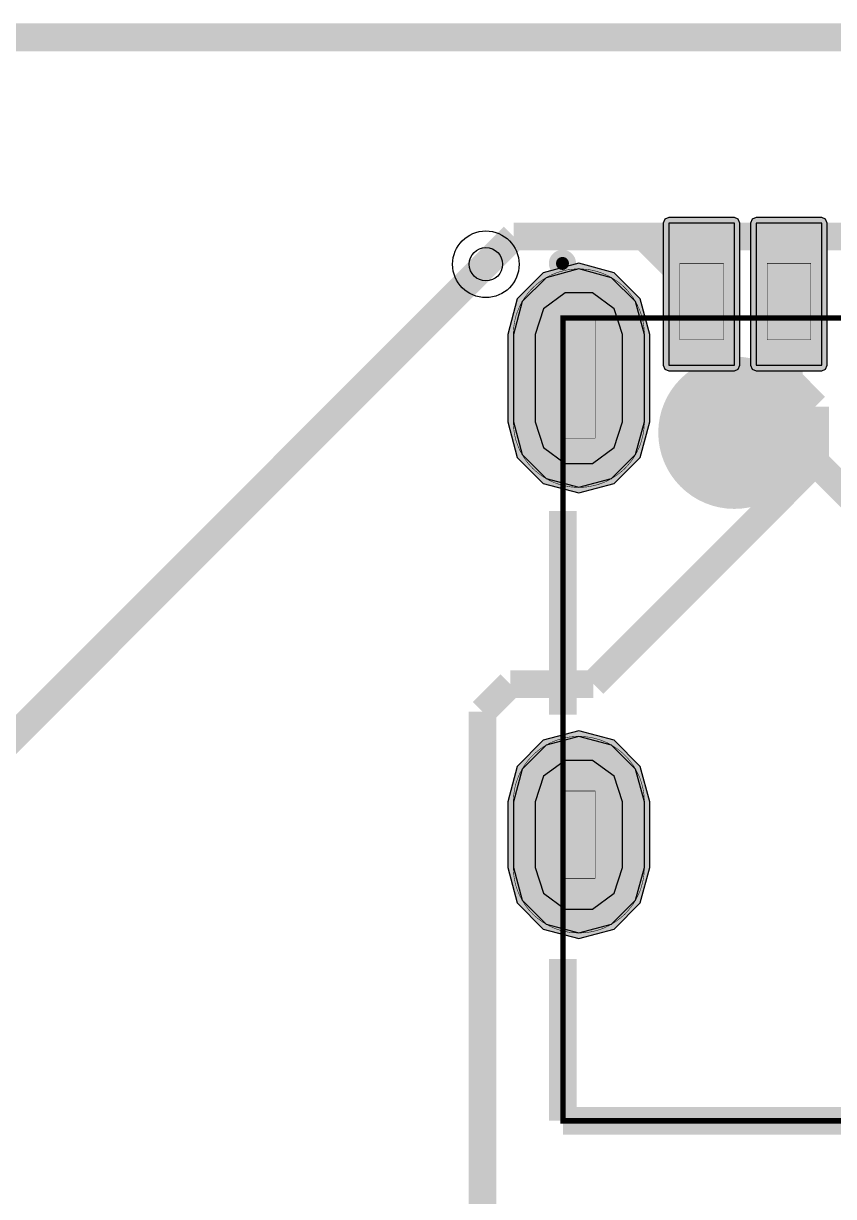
# Model space of a CAD drawing. Header units: millimetres. Extents: x -58 to -13, y -93 to 14.
# Drawn here: x -33.67 to -26.25, y 3.61 to 14.35 of the extents above; entities that cross this region are included whole.
import ezdxf

# ---------------------------------------------------------------- set-up
doc = ezdxf.new("R2010")
doc.units = ezdxf.units.MM
doc.header["$MEASUREMENT"] = 0
for name, color, linetype, true_color in [('Board-Outline-Layer', 7, 'Continuous', 0xff00ff), ('Bottom-Layer', 7, 'Continuous', 0x0000ff), ('Bottom-Paste-Mask-Layer', 7, 'Continuous', 0x800000), ('Bottom-Solder-Mask-Layer', 7, 'Continuous', 0xaa00ff), ('Component-Marking-Layer', 7, 'Continuous', 0x66ffcc), ('Component-Shape-Layer', 7, 'Continuous', 0x00cccc), ('Document-Layer', 7, 'Continuous', 0xffffff), ('Hole-Layer', 7, 'Continuous', 0x222222), ('Multi-Layer', 7, 'Continuous', 0xc0c0c0), ('Pin-Soldering-Layer', 7, 'Continuous', 0xcc9999), ('Top-Layer', 7, 'Continuous', 0xff0000), ('Top-Paste-Mask-Layer', 7, 'Continuous', 0x808080), ('Top-Silkscreen-Layer', 7, 'Continuous', 0xffcc00), ('Top-Solder-Mask-Layer', 7, 'Continuous', 0x800080)]:
    doc.layers.add(name, color=color, linetype=linetype, true_color=true_color)

msp = doc.modelspace()

# ---------------------------------------------------------------- hatches: boundary and pattern name
at = {"layer": 'Bottom-Layer'}
for points in [[(-29.182, 10.704), (-29.102, 10.404), (-28.882, 10.184), (-28.582, 10.104), (-28.282, 10.184), (-28.063, 10.404), (-27.982, 10.704), (-27.982, 11.504), (-28.063, 11.804), (-28.282, 12.023), (-28.582, 12.104), (-28.882, 12.023), (-29.102, 11.804), (-29.182, 11.504)], [(-29.182, 6.624), (-29.102, 6.324), (-28.882, 6.104), (-28.582, 6.024), (-28.282, 6.104), (-28.063, 6.324), (-27.982, 6.624), (-27.982, 7.224), (-28.063, 7.524), (-28.282, 7.744), (-28.582, 7.824), (-28.882, 7.744), (-29.102, 7.524), (-29.182, 7.224)]]:
    msp.add_hatch(color=256, dxfattribs=at).paths.add_polyline_path(points)
at = {"layer": 'Bottom-Paste-Mask-Layer'}
for points in [[(-29.182, 10.704), (-29.102, 10.404), (-28.882, 10.184), (-28.582, 10.104), (-28.282, 10.184), (-28.063, 10.404), (-27.982, 10.704), (-27.982, 11.504), (-28.063, 11.804), (-28.282, 12.023), (-28.582, 12.104), (-28.882, 12.023), (-29.102, 11.804), (-29.182, 11.504)], [(-29.182, 6.624), (-29.102, 6.324), (-28.882, 6.104), (-28.582, 6.024), (-28.282, 6.104), (-28.063, 6.324), (-27.982, 6.624), (-27.982, 7.224), (-28.063, 7.524), (-28.282, 7.744), (-28.582, 7.824), (-28.882, 7.744), (-29.102, 7.524), (-29.182, 7.224)]]:
    msp.add_hatch(color=256, dxfattribs=at).paths.add_polyline_path(points)
at = {"layer": 'Bottom-Solder-Mask-Layer'}
for points in [[(-29.233, 10.704), (-29.146, 10.378), (-28.908, 10.14), (-28.582, 10.053), (-28.257, 10.14), (-28.019, 10.378), (-27.931, 10.704), (-27.931, 11.504), (-28.019, 11.829), (-28.257, 12.067), (-28.582, 12.155), (-28.908, 12.067), (-29.146, 11.829), (-29.233, 11.504)], [(-29.233, 6.624), (-29.146, 6.299), (-28.908, 6.06), (-28.582, 5.973), (-28.257, 6.06), (-28.019, 6.299), (-27.931, 6.624), (-27.931, 7.224), (-28.019, 7.549), (-28.257, 7.788), (-28.582, 7.875), (-28.908, 7.788), (-29.146, 7.549), (-29.233, 7.224)]]:
    msp.add_hatch(color=256, dxfattribs=at).paths.add_polyline_path(points)
at = {"layer": 'Component-Marking-Layer'}
msp.add_hatch(color=256, dxfattribs=at).paths.add_polyline_path([(-28.792, 12.154, 1), (-28.672, 12.154, 1)])
msp.add_hatch(color=256, dxfattribs=at).paths.add_polyline_path([(-28.792, 12.154, 1), (-28.672, 12.154, 1)])
at = {"layer": 'Hole-Layer'}
for points in [[(-28.982, 10.704), (-28.906, 10.469), (-28.706, 10.323), (-28.458, 10.323), (-28.258, 10.469), (-28.182, 10.704), (-28.182, 11.504), (-28.258, 11.739), (-28.458, 11.884), (-28.706, 11.884), (-28.906, 11.739), (-28.982, 11.504)], [(-28.982, 6.624), (-28.906, 6.389), (-28.706, 6.243), (-28.458, 6.243), (-28.258, 6.389), (-28.182, 6.624), (-28.182, 7.224), (-28.258, 7.459), (-28.458, 7.604), (-28.706, 7.604), (-28.906, 7.459), (-28.982, 7.224)]]:
    msp.add_hatch(color=256, dxfattribs=at).paths.add_polyline_path(points)
at = {"layer": 'Multi-Layer'}
for points in [[(-29.182, 10.704), (-29.102, 10.404), (-28.882, 10.184), (-28.582, 10.104), (-28.282, 10.184), (-28.063, 10.404), (-27.982, 10.704), (-27.982, 11.504), (-28.063, 11.804), (-28.282, 12.023), (-28.582, 12.104), (-28.882, 12.023), (-29.102, 11.804), (-29.182, 11.504)], [(-29.182, 10.704), (-29.102, 10.404), (-28.882, 10.184), (-28.582, 10.104), (-28.282, 10.184), (-28.063, 10.404), (-27.982, 10.704), (-27.982, 11.504), (-28.063, 11.804), (-28.282, 12.023), (-28.582, 12.104), (-28.882, 12.023), (-29.102, 11.804), (-29.182, 11.504)], [(-29.182, 10.704), (-29.102, 10.404), (-28.882, 10.184), (-28.582, 10.104), (-28.282, 10.184), (-28.063, 10.404), (-27.982, 10.704), (-27.982, 11.504), (-28.063, 11.804), (-28.282, 12.023), (-28.582, 12.104), (-28.882, 12.023), (-29.102, 11.804), (-29.182, 11.504)], [(-27.532, 10.604, 1), (-26.782, 10.604, 1)], [(-27.532, 10.604, 1), (-26.782, 10.604, 1)], [(-29.182, 6.624), (-29.102, 6.324), (-28.882, 6.104), (-28.582, 6.024), (-28.282, 6.104), (-28.063, 6.324), (-27.982, 6.624), (-27.982, 7.224), (-28.063, 7.524), (-28.282, 7.744), (-28.582, 7.824), (-28.882, 7.744), (-29.102, 7.524), (-29.182, 7.224)], [(-29.182, 6.624), (-29.102, 6.324), (-28.882, 6.104), (-28.582, 6.024), (-28.282, 6.104), (-28.063, 6.324), (-27.982, 6.624), (-27.982, 7.224), (-28.063, 7.524), (-28.282, 7.744), (-28.582, 7.824), (-28.882, 7.744), (-29.102, 7.524), (-29.182, 7.224)], [(-29.182, 6.624), (-29.102, 6.324), (-28.882, 6.104), (-28.582, 6.024), (-28.282, 6.104), (-28.063, 6.324), (-27.982, 6.624), (-27.982, 7.224), (-28.063, 7.524), (-28.282, 7.744), (-28.582, 7.824), (-28.882, 7.744), (-29.102, 7.524), (-29.182, 7.224)]]:
    msp.add_hatch(color=256, dxfattribs=at).paths.add_polyline_path(points)
at = {"layer": 'Pin-Soldering-Layer'}
for points in [[(-27.257, 12.154), (-27.657, 12.154), (-27.657, 11.454), (-27.257, 11.454)], [(-27.257, 12.154), (-27.657, 12.154), (-27.657, 11.454), (-27.257, 11.454)], [(-26.457, 12.154), (-26.857, 12.154), (-26.857, 11.454), (-26.457, 11.454)], [(-26.457, 12.154), (-26.857, 12.154), (-26.857, 11.454), (-26.457, 11.454)], [(-28.432, 11.654), (-28.732, 11.654), (-28.732, 10.554), (-28.432, 10.554)], [(-28.432, 11.654), (-28.732, 11.654), (-28.732, 10.554), (-28.432, 10.554)], [(-28.432, 7.324), (-28.732, 7.324), (-28.732, 6.524), (-28.432, 6.524)], [(-28.432, 7.324), (-28.732, 7.324), (-28.732, 6.524), (-28.432, 6.524)]]:
    msp.add_hatch(color=256, dxfattribs=at).paths.add_polyline_path(points)
at = {"layer": 'Top-Layer'}
for points in [[(-27.157, 12.522), (-27.457, 12.522), (-27.457, 12.522), (-27.757, 12.522), (-27.757, 11.222), (-27.457, 11.222), (-27.457, 11.222), (-27.157, 11.222)], [(-26.957, 11.222), (-26.657, 11.222), (-26.657, 11.222), (-26.357, 11.222), (-26.357, 12.522), (-26.657, 12.522), (-26.657, 12.522), (-26.957, 12.522)], [(-29.182, 10.704), (-29.102, 10.404), (-28.882, 10.184), (-28.582, 10.104), (-28.282, 10.184), (-28.063, 10.404), (-27.982, 10.704), (-27.982, 11.504), (-28.063, 11.804), (-28.282, 12.023), (-28.582, 12.104), (-28.882, 12.023), (-29.102, 11.804), (-29.182, 11.504)], [(-29.182, 6.624), (-29.102, 6.324), (-28.882, 6.104), (-28.582, 6.024), (-28.282, 6.104), (-28.063, 6.324), (-27.982, 6.624), (-27.982, 7.224), (-28.063, 7.524), (-28.282, 7.744), (-28.582, 7.824), (-28.882, 7.744), (-29.102, 7.524), (-29.182, 7.224)]]:
    msp.add_hatch(color=256, dxfattribs=at).paths.add_polyline_path(points)
at = {"layer": 'Top-Paste-Mask-Layer'}
for points in [[(-27.757, 11.222), (-27.757, 12.522), (-27.457, 12.522), (-27.457, 12.522), (-27.157, 12.522), (-27.157, 11.222), (-27.457, 11.222), (-27.457, 11.222)], [(-27.757, 11.222), (-27.757, 12.522), (-27.457, 12.522), (-27.457, 12.522), (-27.157, 12.522), (-27.157, 11.222), (-27.457, 11.222), (-27.457, 11.222)], [(-26.957, 11.222), (-26.957, 12.522), (-26.657, 12.522), (-26.657, 12.522), (-26.357, 12.522), (-26.357, 11.222), (-26.657, 11.222), (-26.657, 11.222)], [(-26.957, 11.222), (-26.957, 12.522), (-26.657, 12.522), (-26.657, 12.522), (-26.357, 12.522), (-26.357, 11.222), (-26.657, 11.222), (-26.657, 11.222)], [(-28.627, 12.102), (-28.597, 12.104), (-28.567, 12.104), (-28.537, 12.102), (-28.508, 12.099), (-28.478, 12.095), (-28.449, 12.089), (-28.42, 12.081), (-28.391, 12.073), (-28.363, 12.062), (-28.335, 12.051), (-28.308, 12.038), (-28.282, 12.023), (-28.257, 12.008), (-28.232, 11.991), (-28.208, 11.973), (-28.185, 11.954), (-28.163, 11.933), (-28.142, 11.912), (-28.123, 11.889), (-28.104, 11.866), (-28.086, 11.842), (-28.07, 11.817), (-28.055, 11.791), (-28.042, 11.764), (-28.029, 11.737), (-28.018, 11.709), (-28.009, 11.681), (-28.001, 11.652), (-27.994, 11.623), (-27.989, 11.593), (-27.985, 11.564), (-27.983, 11.534), (-27.982, 11.504), (-27.982, 10.704), (-27.983, 10.674), (-27.985, 10.644), (-27.989, 10.614), (-27.994, 10.585), (-28.001, 10.556), (-28.009, 10.527), (-28.018, 10.499), (-28.029, 10.471), (-28.042, 10.443), (-28.055, 10.417), (-28.07, 10.391), (-28.086, 10.366), (-28.104, 10.341), (-28.123, 10.318), (-28.142, 10.296), (-28.163, 10.274), (-28.185, 10.254), (-28.208, 10.235), (-28.232, 10.217), (-28.257, 10.2), (-28.282, 10.184), (-28.308, 10.17), (-28.335, 10.157), (-28.363, 10.145), (-28.391, 10.135), (-28.42, 10.126), (-28.449, 10.119), (-28.478, 10.113), (-28.508, 10.108), (-28.537, 10.105), (-28.567, 10.104), (-28.597, 10.104), (-28.627, 10.105), (-28.657, 10.108), (-28.686, 10.113), (-28.716, 10.119), (-28.745, 10.126), (-28.773, 10.135), (-28.801, 10.145), (-28.829, 10.157), (-28.856, 10.17), (-28.882, 10.184), (-28.908, 10.2), (-28.932, 10.217), (-28.956, 10.235), (-28.979, 10.254), (-29.001, 10.274), (-29.022, 10.296), (-29.042, 10.318), (-29.06, 10.341), (-29.078, 10.366), (-29.094, 10.391), (-29.109, 10.417), (-29.123, 10.443), (-29.135, 10.471), (-29.146, 10.499), (-29.156, 10.527), (-29.164, 10.556), (-29.17, 10.585), (-29.175, 10.614), (-29.179, 10.644), (-29.181, 10.674), (-29.182, 10.704), (-29.182, 11.504), (-29.181, 11.534), (-29.179, 11.564), (-29.175, 11.593), (-29.17, 11.623), (-29.164, 11.652), (-29.156, 11.681), (-29.146, 11.709), (-29.135, 11.737), (-29.123, 11.764), (-29.109, 11.791), (-29.094, 11.817), (-29.078, 11.842), (-29.06, 11.866), (-29.042, 11.889), (-29.022, 11.912), (-29.001, 11.933), (-28.979, 11.954), (-28.956, 11.973), (-28.932, 11.991), (-28.908, 12.008), (-28.882, 12.023), (-28.856, 12.038), (-28.829, 12.051), (-28.801, 12.062), (-28.773, 12.073), (-28.745, 12.081), (-28.716, 12.089), (-28.686, 12.095), (-28.657, 12.099)], [(-29.182, 10.704), (-29.102, 10.404), (-28.882, 10.184), (-28.582, 10.104), (-28.282, 10.184), (-28.063, 10.404), (-27.982, 10.704), (-27.982, 11.504), (-28.063, 11.804), (-28.282, 12.023), (-28.582, 12.104), (-28.882, 12.023), (-29.102, 11.804), (-29.182, 11.504)], [(-28.627, 12.102), (-28.597, 12.104), (-28.567, 12.104), (-28.537, 12.102), (-28.508, 12.099), (-28.478, 12.095), (-28.449, 12.089), (-28.42, 12.081), (-28.391, 12.073), (-28.363, 12.062), (-28.335, 12.051), (-28.308, 12.038), (-28.282, 12.023), (-28.257, 12.008), (-28.232, 11.991), (-28.208, 11.973), (-28.185, 11.954), (-28.163, 11.933), (-28.142, 11.912), (-28.123, 11.889), (-28.104, 11.866), (-28.086, 11.842), (-28.07, 11.817), (-28.055, 11.791), (-28.042, 11.764), (-28.029, 11.737), (-28.018, 11.709), (-28.009, 11.681), (-28.001, 11.652), (-27.994, 11.623), (-27.989, 11.593), (-27.985, 11.564), (-27.983, 11.534), (-27.982, 11.504), (-27.982, 10.704), (-27.983, 10.674), (-27.985, 10.644), (-27.989, 10.614), (-27.994, 10.585), (-28.001, 10.556), (-28.009, 10.527), (-28.018, 10.499), (-28.029, 10.471), (-28.042, 10.443), (-28.055, 10.417), (-28.07, 10.391), (-28.086, 10.366), (-28.104, 10.341), (-28.123, 10.318), (-28.142, 10.296), (-28.163, 10.274), (-28.185, 10.254), (-28.208, 10.235), (-28.232, 10.217), (-28.257, 10.2), (-28.282, 10.184), (-28.308, 10.17), (-28.335, 10.157), (-28.363, 10.145), (-28.391, 10.135), (-28.42, 10.126), (-28.449, 10.119), (-28.478, 10.113), (-28.508, 10.108), (-28.537, 10.105), (-28.567, 10.104), (-28.597, 10.104), (-28.627, 10.105), (-28.657, 10.108), (-28.686, 10.113), (-28.716, 10.119), (-28.745, 10.126), (-28.773, 10.135), (-28.801, 10.145), (-28.829, 10.157), (-28.856, 10.17), (-28.882, 10.184), (-28.908, 10.2), (-28.932, 10.217), (-28.956, 10.235), (-28.979, 10.254), (-29.001, 10.274), (-29.022, 10.296), (-29.042, 10.318), (-29.06, 10.341), (-29.078, 10.366), (-29.094, 10.391), (-29.109, 10.417), (-29.123, 10.443), (-29.135, 10.471), (-29.146, 10.499), (-29.156, 10.527), (-29.164, 10.556), (-29.17, 10.585), (-29.175, 10.614), (-29.179, 10.644), (-29.181, 10.674), (-29.182, 10.704), (-29.182, 11.504), (-29.181, 11.534), (-29.179, 11.564), (-29.175, 11.593), (-29.17, 11.623), (-29.164, 11.652), (-29.156, 11.681), (-29.146, 11.709), (-29.135, 11.737), (-29.123, 11.764), (-29.109, 11.791), (-29.094, 11.817), (-29.078, 11.842), (-29.06, 11.866), (-29.042, 11.889), (-29.022, 11.912), (-29.001, 11.933), (-28.979, 11.954), (-28.956, 11.973), (-28.932, 11.991), (-28.908, 12.008), (-28.882, 12.023), (-28.856, 12.038), (-28.829, 12.051), (-28.801, 12.062), (-28.773, 12.073), (-28.745, 12.081), (-28.716, 12.089), (-28.686, 12.095), (-28.657, 12.099)], [(-28.627, 7.822), (-28.597, 7.824), (-28.567, 7.824), (-28.537, 7.822), (-28.508, 7.819), (-28.478, 7.815), (-28.449, 7.809), (-28.42, 7.801), (-28.391, 7.793), (-28.363, 7.782), (-28.335, 7.771), (-28.308, 7.758), (-28.282, 7.743), (-28.257, 7.728), (-28.232, 7.711), (-28.208, 7.693), (-28.185, 7.674), (-28.163, 7.653), (-28.142, 7.632), (-28.123, 7.61), (-28.104, 7.586), (-28.086, 7.562), (-28.07, 7.537), (-28.055, 7.511), (-28.042, 7.484), (-28.029, 7.457), (-28.018, 7.429), (-28.009, 7.401), (-28.001, 7.372), (-27.994, 7.343), (-27.989, 7.313), (-27.985, 7.284), (-27.983, 7.254), (-27.982, 7.224), (-27.982, 6.624), (-27.983, 6.594), (-27.985, 6.564), (-27.989, 6.534), (-27.994, 6.505), (-28.001, 6.476), (-28.009, 6.447), (-28.018, 6.419), (-28.029, 6.391), (-28.042, 6.364), (-28.055, 6.337), (-28.07, 6.311), (-28.086, 6.286), (-28.104, 6.262), (-28.123, 6.238), (-28.142, 6.216), (-28.163, 6.194), (-28.185, 6.174), (-28.208, 6.155), (-28.232, 6.137), (-28.257, 6.12), (-28.282, 6.104), (-28.308, 6.09), (-28.335, 6.077), (-28.363, 6.065), (-28.391, 6.055), (-28.42, 6.046), (-28.449, 6.039), (-28.478, 6.033), (-28.508, 6.028), (-28.537, 6.026), (-28.567, 6.024), (-28.597, 6.024), (-28.627, 6.026), (-28.657, 6.028), (-28.686, 6.033), (-28.716, 6.039), (-28.745, 6.046), (-28.773, 6.055), (-28.801, 6.065), (-28.829, 6.077), (-28.856, 6.09), (-28.882, 6.104), (-28.908, 6.12), (-28.932, 6.137), (-28.956, 6.155), (-28.979, 6.174), (-29.001, 6.194), (-29.022, 6.216), (-29.042, 6.238), (-29.06, 6.262), (-29.078, 6.286), (-29.094, 6.311), (-29.109, 6.337), (-29.123, 6.364), (-29.135, 6.391), (-29.146, 6.419), (-29.156, 6.447), (-29.164, 6.476), (-29.17, 6.505), (-29.175, 6.534), (-29.179, 6.564), (-29.181, 6.594), (-29.182, 6.624), (-29.182, 7.224), (-29.181, 7.254), (-29.179, 7.284), (-29.175, 7.313), (-29.17, 7.343), (-29.164, 7.372), (-29.156, 7.401), (-29.146, 7.429), (-29.135, 7.457), (-29.123, 7.484), (-29.109, 7.511), (-29.094, 7.537), (-29.078, 7.562), (-29.06, 7.586), (-29.042, 7.61), (-29.022, 7.632), (-29.001, 7.653), (-28.979, 7.674), (-28.956, 7.693), (-28.932, 7.711), (-28.908, 7.728), (-28.882, 7.743), (-28.856, 7.758), (-28.829, 7.771), (-28.801, 7.782), (-28.773, 7.793), (-28.745, 7.801), (-28.716, 7.809), (-28.686, 7.815), (-28.657, 7.819)], [(-29.182, 6.624), (-29.102, 6.324), (-28.882, 6.104), (-28.582, 6.024), (-28.282, 6.104), (-28.063, 6.324), (-27.982, 6.624), (-27.982, 7.224), (-28.063, 7.524), (-28.282, 7.744), (-28.582, 7.824), (-28.882, 7.744), (-29.102, 7.524), (-29.182, 7.224)], [(-28.627, 7.822), (-28.597, 7.824), (-28.567, 7.824), (-28.537, 7.822), (-28.508, 7.819), (-28.478, 7.815), (-28.449, 7.809), (-28.42, 7.801), (-28.391, 7.793), (-28.363, 7.782), (-28.335, 7.771), (-28.308, 7.758), (-28.282, 7.743), (-28.257, 7.728), (-28.232, 7.711), (-28.208, 7.693), (-28.185, 7.674), (-28.163, 7.653), (-28.142, 7.632), (-28.123, 7.61), (-28.104, 7.586), (-28.086, 7.562), (-28.07, 7.537), (-28.055, 7.511), (-28.042, 7.484), (-28.029, 7.457), (-28.018, 7.429), (-28.009, 7.401), (-28.001, 7.372), (-27.994, 7.343), (-27.989, 7.313), (-27.985, 7.284), (-27.983, 7.254), (-27.982, 7.224), (-27.982, 6.624), (-27.983, 6.594), (-27.985, 6.564), (-27.989, 6.534), (-27.994, 6.505), (-28.001, 6.476), (-28.009, 6.447), (-28.018, 6.419), (-28.029, 6.391), (-28.042, 6.364), (-28.055, 6.337), (-28.07, 6.311), (-28.086, 6.286), (-28.104, 6.262), (-28.123, 6.238), (-28.142, 6.216), (-28.163, 6.194), (-28.185, 6.174), (-28.208, 6.155), (-28.232, 6.137), (-28.257, 6.12), (-28.282, 6.104), (-28.308, 6.09), (-28.335, 6.077), (-28.363, 6.065), (-28.391, 6.055), (-28.42, 6.046), (-28.449, 6.039), (-28.478, 6.033), (-28.508, 6.028), (-28.537, 6.026), (-28.567, 6.024), (-28.597, 6.024), (-28.627, 6.026), (-28.657, 6.028), (-28.686, 6.033), (-28.716, 6.039), (-28.745, 6.046), (-28.773, 6.055), (-28.801, 6.065), (-28.829, 6.077), (-28.856, 6.09), (-28.882, 6.104), (-28.908, 6.12), (-28.932, 6.137), (-28.956, 6.155), (-28.979, 6.174), (-29.001, 6.194), (-29.022, 6.216), (-29.042, 6.238), (-29.06, 6.262), (-29.078, 6.286), (-29.094, 6.311), (-29.109, 6.337), (-29.123, 6.364), (-29.135, 6.391), (-29.146, 6.419), (-29.156, 6.447), (-29.164, 6.476), (-29.17, 6.505), (-29.175, 6.534), (-29.179, 6.564), (-29.181, 6.594), (-29.182, 6.624), (-29.182, 7.224), (-29.181, 7.254), (-29.179, 7.284), (-29.175, 7.313), (-29.17, 7.343), (-29.164, 7.372), (-29.156, 7.401), (-29.146, 7.429), (-29.135, 7.457), (-29.123, 7.484), (-29.109, 7.511), (-29.094, 7.537), (-29.078, 7.562), (-29.06, 7.586), (-29.042, 7.61), (-29.022, 7.632), (-29.001, 7.653), (-28.979, 7.674), (-28.956, 7.693), (-28.932, 7.711), (-28.908, 7.728), (-28.882, 7.743), (-28.856, 7.758), (-28.829, 7.771), (-28.801, 7.782), (-28.773, 7.793), (-28.745, 7.801), (-28.716, 7.809), (-28.686, 7.815), (-28.657, 7.819)]]:
    msp.add_hatch(color=256, dxfattribs=at).paths.add_polyline_path(points)
at = {"layer": 'Top-Solder-Mask-Layer'}
for points in [[(-27.106, 11.222), (-27.106, 12.522), (-27.121, 12.558), (-27.157, 12.573), (-27.757, 12.573), (-27.793, 12.558), (-27.808, 12.522), (-27.808, 11.222), (-27.793, 11.186), (-27.757, 11.171), (-27.157, 11.171), (-27.121, 11.186)], [(-27.008, 12.522), (-27.008, 11.222), (-26.993, 11.186), (-26.957, 11.171), (-26.357, 11.171), (-26.321, 11.186), (-26.306, 11.222), (-26.306, 12.522), (-26.321, 12.558), (-26.357, 12.573), (-26.957, 12.573), (-26.993, 12.558)], [(-29.233, 10.704), (-29.146, 10.378), (-28.908, 10.14), (-28.582, 10.053), (-28.257, 10.14), (-28.019, 10.378), (-27.931, 10.704), (-27.931, 11.504), (-28.019, 11.829), (-28.257, 12.067), (-28.582, 12.155), (-28.908, 12.067), (-29.146, 11.829), (-29.233, 11.504)], [(-29.233, 6.624), (-29.146, 6.299), (-28.908, 6.06), (-28.582, 5.973), (-28.257, 6.06), (-28.019, 6.299), (-27.931, 6.624), (-27.931, 7.224), (-28.019, 7.549), (-28.257, 7.788), (-28.582, 7.875), (-28.908, 7.788), (-29.146, 7.549), (-29.233, 7.224)]]:
    msp.add_hatch(color=256, dxfattribs=at).paths.add_polyline_path(points)

# ---------------------------------------------------------------- linework, layer by layer
at = {"layer": 'Board-Outline-Layer', "const_width": 0.254}
msp.add_lwpolyline([(-12.954, -92.837), (-12.954, 14.224), (-57.912, 14.224), (-57.912, -92.837)], close=True, dxfattribs=at)
at = {"layer": 'Bottom-Layer', "const_width": 0.254}
for points in [[(-29.434, 12.146), (-29.18, 12.4)], [(-29.18, 12.4), (-19.299, 12.4)]]:
    msp.add_lwpolyline(points, dxfattribs=at)
at = {"layer": 'Bottom-Layer'}
for points in [[(-29.182, 10.704), (-29.102, 10.404), (-28.882, 10.184), (-28.582, 10.104), (-28.282, 10.184), (-28.063, 10.404), (-27.982, 10.704), (-27.982, 11.504), (-28.063, 11.804), (-28.282, 12.023), (-28.582, 12.104), (-28.882, 12.023), (-29.102, 11.804), (-29.182, 11.504)], [(-29.182, 6.624), (-29.102, 6.324), (-28.882, 6.104), (-28.582, 6.024), (-28.282, 6.104), (-28.063, 6.324), (-27.982, 6.624), (-27.982, 7.224), (-28.063, 7.524), (-28.282, 7.744), (-28.582, 7.824), (-28.882, 7.744), (-29.102, 7.524), (-29.182, 7.224)]]:
    msp.add_lwpolyline(points, close=True, dxfattribs=at)
at = {"layer": 'Bottom-Paste-Mask-Layer'}
for points in [[(-29.182, 10.704), (-29.102, 10.404), (-28.882, 10.184), (-28.582, 10.104), (-28.282, 10.184), (-28.063, 10.404), (-27.982, 10.704), (-27.982, 11.504), (-28.063, 11.804), (-28.282, 12.023), (-28.582, 12.104), (-28.882, 12.023), (-29.102, 11.804), (-29.182, 11.504)], [(-29.182, 6.624), (-29.102, 6.324), (-28.882, 6.104), (-28.582, 6.024), (-28.282, 6.104), (-28.063, 6.324), (-27.982, 6.624), (-27.982, 7.224), (-28.063, 7.524), (-28.282, 7.744), (-28.582, 7.824), (-28.882, 7.744), (-29.102, 7.524), (-29.182, 7.224)]]:
    msp.add_lwpolyline(points, close=True, dxfattribs=at)
at = {"layer": 'Bottom-Solder-Mask-Layer'}
for points in [[(-29.233, 10.704), (-29.146, 10.378), (-28.908, 10.14), (-28.582, 10.053), (-28.257, 10.14), (-28.019, 10.378), (-27.931, 10.704), (-27.931, 11.504), (-28.019, 11.829), (-28.257, 12.067), (-28.582, 12.155), (-28.908, 12.067), (-29.146, 11.829), (-29.233, 11.504)], [(-29.233, 6.624), (-29.146, 6.299), (-28.908, 6.06), (-28.582, 5.973), (-28.257, 6.06), (-28.019, 6.299), (-27.931, 6.624), (-27.931, 7.224), (-28.019, 7.549), (-28.257, 7.788), (-28.582, 7.875), (-28.908, 7.788), (-29.146, 7.549), (-29.233, 7.224)]]:
    msp.add_lwpolyline(points, close=True, dxfattribs=at)
at = {"layer": 'Component-Marking-Layer', "const_width": 0.129}
msp.add_lwpolyline([(-28.672, 12.154, -1), (-28.792, 12.154), (-28.792, 12.154, -1), (-28.672, 12.154)], format="xyb", dxfattribs=at)
msp.add_lwpolyline([(-28.672, 12.154, -1), (-28.792, 12.154), (-28.792, 12.154, -1), (-28.672, 12.154)], format="xyb", dxfattribs=at)
at = {"layer": 'Component-Shape-Layer', "const_width": 0.0508}
msp.add_lwpolyline([(-19.787, 4.304), (-19.787, 11.654), (-28.727, 11.654), (-28.727, 4.304)], close=True, dxfattribs=at)
msp.add_lwpolyline([(-19.787, 4.304), (-19.787, 11.654), (-28.727, 11.654), (-28.727, 4.304)], close=True, dxfattribs=at)
at = {"layer": 'Document-Layer', "const_width": 0.25}
msp.add_lwpolyline([(-27.032, 10.604, -1), (-27.282, 10.604, -1)], format="xyb", close=True, dxfattribs=at)
msp.add_lwpolyline([(-27.032, 10.604, -1), (-27.282, 10.604, -1)], format="xyb", close=True, dxfattribs=at)
at = {"layer": 'Hole-Layer'}
msp.add_lwpolyline([(-29.281, 12.146, -1), (-29.586, 12.146, -1)], format="xyb", close=True, dxfattribs=at)
for points in [[(-28.982, 10.704), (-28.906, 10.469), (-28.706, 10.323), (-28.458, 10.323), (-28.258, 10.469), (-28.182, 10.704), (-28.182, 11.504), (-28.258, 11.739), (-28.458, 11.884), (-28.706, 11.884), (-28.906, 11.739), (-28.982, 11.504)], [(-28.982, 6.624), (-28.906, 6.389), (-28.706, 6.243), (-28.458, 6.243), (-28.258, 6.389), (-28.182, 6.624), (-28.182, 7.224), (-28.258, 7.459), (-28.458, 7.604), (-28.706, 7.604), (-28.906, 7.459), (-28.982, 7.224)]]:
    msp.add_lwpolyline(points, close=True, dxfattribs=at)
at = {"layer": 'Multi-Layer'}
msp.add_lwpolyline([(-29.129, 12.146, -1), (-29.739, 12.146), (-29.739, 12.146, -1), (-29.129, 12.146)], format="xyb", dxfattribs=at)
for points in [[(-29.182, 10.704), (-29.102, 10.404), (-28.882, 10.184), (-28.582, 10.104), (-28.282, 10.184), (-28.063, 10.404), (-27.982, 10.704), (-27.982, 11.504), (-28.063, 11.804), (-28.282, 12.023), (-28.582, 12.104), (-28.882, 12.023), (-29.102, 11.804), (-29.182, 11.504)], [(-29.182, 10.704), (-29.102, 10.404), (-28.882, 10.184), (-28.582, 10.104), (-28.282, 10.184), (-28.063, 10.404), (-27.982, 10.704), (-27.982, 11.504), (-28.063, 11.804), (-28.282, 12.023), (-28.582, 12.104), (-28.882, 12.023), (-29.102, 11.804), (-29.182, 11.504)], [(-29.182, 10.704), (-29.102, 10.404), (-28.882, 10.184), (-28.582, 10.104), (-28.282, 10.184), (-28.063, 10.404), (-27.982, 10.704), (-27.982, 11.504), (-28.063, 11.804), (-28.282, 12.023), (-28.582, 12.104), (-28.882, 12.023), (-29.102, 11.804), (-29.182, 11.504)], [(-29.182, 6.624), (-29.102, 6.324), (-28.882, 6.104), (-28.582, 6.024), (-28.282, 6.104), (-28.063, 6.324), (-27.982, 6.624), (-27.982, 7.224), (-28.063, 7.524), (-28.282, 7.744), (-28.582, 7.824), (-28.882, 7.744), (-29.102, 7.524), (-29.182, 7.224)], [(-29.182, 6.624), (-29.102, 6.324), (-28.882, 6.104), (-28.582, 6.024), (-28.282, 6.104), (-28.063, 6.324), (-27.982, 6.624), (-27.982, 7.224), (-28.063, 7.524), (-28.282, 7.744), (-28.582, 7.824), (-28.882, 7.744), (-29.102, 7.524), (-29.182, 7.224)], [(-29.182, 6.624), (-29.102, 6.324), (-28.882, 6.104), (-28.582, 6.024), (-28.282, 6.104), (-28.063, 6.324), (-27.982, 6.624), (-27.982, 7.224), (-28.063, 7.524), (-28.282, 7.744), (-28.582, 7.824), (-28.882, 7.744), (-29.102, 7.524), (-29.182, 7.224)]]:
    msp.add_lwpolyline(points, close=True, dxfattribs=at)
at = {"layer": 'Multi-Layer', "const_width": 0.645}
msp.add_lwpolyline([(-26.782, 10.604, -1), (-27.532, 10.604), (-27.532, 10.604, -1), (-26.782, 10.604)], format="xyb", dxfattribs=at)
msp.add_lwpolyline([(-26.782, 10.604, -1), (-27.532, 10.604), (-27.532, 10.604, -1), (-26.782, 10.604)], format="xyb", dxfattribs=at)
at = {"layer": 'Pin-Soldering-Layer', "const_width": 0.00508}
for points in [[(-27.257, 12.154), (-27.657, 12.154), (-27.657, 11.454), (-27.257, 11.454)], [(-27.257, 12.154), (-27.657, 12.154), (-27.657, 11.454), (-27.257, 11.454)], [(-26.457, 12.154), (-26.857, 12.154), (-26.857, 11.454), (-26.457, 11.454)], [(-26.457, 12.154), (-26.857, 12.154), (-26.857, 11.454), (-26.457, 11.454)], [(-28.432, 11.654), (-28.732, 11.654), (-28.732, 10.554), (-28.432, 10.554)], [(-28.432, 11.654), (-28.732, 11.654), (-28.732, 10.554), (-28.432, 10.554)], [(-28.432, 7.324), (-28.732, 7.324), (-28.732, 6.524), (-28.432, 6.524)], [(-28.432, 7.324), (-28.732, 7.324), (-28.732, 6.524), (-28.432, 6.524)]]:
    msp.add_lwpolyline(points, close=True, dxfattribs=at)
at = {"layer": 'Top-Layer', "const_width": 0.254}
for points in [[(-29.434, 12.146), (-29.18, 12.4)], [(-29.18, 12.4), (-27.985, 12.4)], [(-27.985, 12.4), (-27.457, 11.872)], [(-34.006, 7.574), (-29.434, 12.146)], [(-26.657, 11.085), (-26.657, 11.872)], [(-26.416, 10.843), (-26.657, 11.085)], [(-26.416, 10.335), (-26.416, 10.843)], [(-28.448, 8.303), (-26.416, 10.335)], [(-26.416, 10.335), (-25.908, 9.827)], [(-29.464, 8.049), (-29.21, 8.303)], [(-29.21, 8.303), (-28.448, 8.303)], [(-29.464, -3.797), (-29.464, 8.049)]]:
    msp.add_lwpolyline(points, dxfattribs=at)
at = {"layer": 'Top-Layer'}
for points in [[(-27.157, 12.522), (-27.457, 12.522), (-27.457, 12.522), (-27.757, 12.522), (-27.757, 11.222), (-27.457, 11.222), (-27.457, 11.222), (-27.157, 11.222)], [(-26.957, 11.222), (-26.657, 11.222), (-26.657, 11.222), (-26.357, 11.222), (-26.357, 12.522), (-26.657, 12.522), (-26.657, 12.522), (-26.957, 12.522)], [(-29.182, 10.704), (-29.102, 10.404), (-28.882, 10.184), (-28.582, 10.104), (-28.282, 10.184), (-28.063, 10.404), (-27.982, 10.704), (-27.982, 11.504), (-28.063, 11.804), (-28.282, 12.023), (-28.582, 12.104), (-28.882, 12.023), (-29.102, 11.804), (-29.182, 11.504)], [(-29.182, 6.624), (-29.102, 6.324), (-28.882, 6.104), (-28.582, 6.024), (-28.282, 6.104), (-28.063, 6.324), (-27.982, 6.624), (-27.982, 7.224), (-28.063, 7.524), (-28.282, 7.744), (-28.582, 7.824), (-28.882, 7.744), (-29.102, 7.524), (-29.182, 7.224)]]:
    msp.add_lwpolyline(points, close=True, dxfattribs=at)
at = {"layer": 'Top-Paste-Mask-Layer', "const_width": 0.00508}
for points in [[(-27.757, 11.222), (-27.757, 12.522), (-27.457, 12.522), (-27.457, 12.522), (-27.157, 12.522), (-27.157, 11.222), (-27.457, 11.222), (-27.457, 11.222)], [(-27.757, 11.222), (-27.757, 12.522), (-27.457, 12.522), (-27.457, 12.522), (-27.157, 12.522), (-27.157, 11.222), (-27.457, 11.222), (-27.457, 11.222)], [(-26.957, 11.222), (-26.957, 12.522), (-26.657, 12.522), (-26.657, 12.522), (-26.357, 12.522), (-26.357, 11.222), (-26.657, 11.222), (-26.657, 11.222)], [(-26.957, 11.222), (-26.957, 12.522), (-26.657, 12.522), (-26.657, 12.522), (-26.357, 12.522), (-26.357, 11.222), (-26.657, 11.222), (-26.657, 11.222)], [(-28.627, 12.102), (-28.597, 12.104), (-28.567, 12.104), (-28.537, 12.102), (-28.508, 12.099), (-28.478, 12.095), (-28.449, 12.089), (-28.42, 12.081), (-28.391, 12.073), (-28.363, 12.062), (-28.335, 12.051), (-28.308, 12.038), (-28.282, 12.023), (-28.257, 12.008), (-28.232, 11.991), (-28.208, 11.973), (-28.185, 11.954), (-28.163, 11.933), (-28.142, 11.912), (-28.123, 11.889), (-28.104, 11.866), (-28.086, 11.842), (-28.07, 11.817), (-28.055, 11.791), (-28.042, 11.764), (-28.029, 11.737), (-28.018, 11.709), (-28.009, 11.681), (-28.001, 11.652), (-27.994, 11.623), (-27.989, 11.593), (-27.985, 11.564), (-27.983, 11.534), (-27.982, 11.504), (-27.982, 10.704), (-27.983, 10.674), (-27.985, 10.644), (-27.989, 10.614), (-27.994, 10.585), (-28.001, 10.556), (-28.009, 10.527), (-28.018, 10.499), (-28.029, 10.471), (-28.042, 10.443), (-28.055, 10.417), (-28.07, 10.391), (-28.086, 10.366), (-28.104, 10.341), (-28.123, 10.318), (-28.142, 10.296), (-28.163, 10.274), (-28.185, 10.254), (-28.208, 10.235), (-28.232, 10.217), (-28.257, 10.2), (-28.282, 10.184), (-28.308, 10.17), (-28.335, 10.157), (-28.363, 10.145), (-28.391, 10.135), (-28.42, 10.126), (-28.449, 10.119), (-28.478, 10.113), (-28.508, 10.108), (-28.537, 10.105), (-28.567, 10.104), (-28.597, 10.104), (-28.627, 10.105), (-28.657, 10.108), (-28.686, 10.113), (-28.716, 10.119), (-28.745, 10.126), (-28.773, 10.135), (-28.801, 10.145), (-28.829, 10.157), (-28.856, 10.17), (-28.882, 10.184), (-28.908, 10.2), (-28.932, 10.217), (-28.956, 10.235), (-28.979, 10.254), (-29.001, 10.274), (-29.022, 10.296), (-29.042, 10.318), (-29.06, 10.341), (-29.078, 10.366), (-29.094, 10.391), (-29.109, 10.417), (-29.123, 10.443), (-29.135, 10.471), (-29.146, 10.499), (-29.156, 10.527), (-29.164, 10.556), (-29.17, 10.585), (-29.175, 10.614), (-29.179, 10.644), (-29.181, 10.674), (-29.182, 10.704), (-29.182, 11.504), (-29.181, 11.534), (-29.179, 11.564), (-29.175, 11.593), (-29.17, 11.623), (-29.164, 11.652), (-29.156, 11.681), (-29.146, 11.709), (-29.135, 11.737), (-29.123, 11.764), (-29.109, 11.791), (-29.094, 11.817), (-29.078, 11.842), (-29.06, 11.866), (-29.042, 11.889), (-29.022, 11.912), (-29.001, 11.933), (-28.979, 11.954), (-28.956, 11.973), (-28.932, 11.991), (-28.908, 12.008), (-28.882, 12.023), (-28.856, 12.038), (-28.829, 12.051), (-28.801, 12.062), (-28.773, 12.073), (-28.745, 12.081), (-28.716, 12.089), (-28.686, 12.095), (-28.657, 12.099)], [(-28.627, 12.102), (-28.597, 12.104), (-28.567, 12.104), (-28.537, 12.102), (-28.508, 12.099), (-28.478, 12.095), (-28.449, 12.089), (-28.42, 12.081), (-28.391, 12.073), (-28.363, 12.062), (-28.335, 12.051), (-28.308, 12.038), (-28.282, 12.023), (-28.257, 12.008), (-28.232, 11.991), (-28.208, 11.973), (-28.185, 11.954), (-28.163, 11.933), (-28.142, 11.912), (-28.123, 11.889), (-28.104, 11.866), (-28.086, 11.842), (-28.07, 11.817), (-28.055, 11.791), (-28.042, 11.764), (-28.029, 11.737), (-28.018, 11.709), (-28.009, 11.681), (-28.001, 11.652), (-27.994, 11.623), (-27.989, 11.593), (-27.985, 11.564), (-27.983, 11.534), (-27.982, 11.504), (-27.982, 10.704), (-27.983, 10.674), (-27.985, 10.644), (-27.989, 10.614), (-27.994, 10.585), (-28.001, 10.556), (-28.009, 10.527), (-28.018, 10.499), (-28.029, 10.471), (-28.042, 10.443), (-28.055, 10.417), (-28.07, 10.391), (-28.086, 10.366), (-28.104, 10.341), (-28.123, 10.318), (-28.142, 10.296), (-28.163, 10.274), (-28.185, 10.254), (-28.208, 10.235), (-28.232, 10.217), (-28.257, 10.2), (-28.282, 10.184), (-28.308, 10.17), (-28.335, 10.157), (-28.363, 10.145), (-28.391, 10.135), (-28.42, 10.126), (-28.449, 10.119), (-28.478, 10.113), (-28.508, 10.108), (-28.537, 10.105), (-28.567, 10.104), (-28.597, 10.104), (-28.627, 10.105), (-28.657, 10.108), (-28.686, 10.113), (-28.716, 10.119), (-28.745, 10.126), (-28.773, 10.135), (-28.801, 10.145), (-28.829, 10.157), (-28.856, 10.17), (-28.882, 10.184), (-28.908, 10.2), (-28.932, 10.217), (-28.956, 10.235), (-28.979, 10.254), (-29.001, 10.274), (-29.022, 10.296), (-29.042, 10.318), (-29.06, 10.341), (-29.078, 10.366), (-29.094, 10.391), (-29.109, 10.417), (-29.123, 10.443), (-29.135, 10.471), (-29.146, 10.499), (-29.156, 10.527), (-29.164, 10.556), (-29.17, 10.585), (-29.175, 10.614), (-29.179, 10.644), (-29.181, 10.674), (-29.182, 10.704), (-29.182, 11.504), (-29.181, 11.534), (-29.179, 11.564), (-29.175, 11.593), (-29.17, 11.623), (-29.164, 11.652), (-29.156, 11.681), (-29.146, 11.709), (-29.135, 11.737), (-29.123, 11.764), (-29.109, 11.791), (-29.094, 11.817), (-29.078, 11.842), (-29.06, 11.866), (-29.042, 11.889), (-29.022, 11.912), (-29.001, 11.933), (-28.979, 11.954), (-28.956, 11.973), (-28.932, 11.991), (-28.908, 12.008), (-28.882, 12.023), (-28.856, 12.038), (-28.829, 12.051), (-28.801, 12.062), (-28.773, 12.073), (-28.745, 12.081), (-28.716, 12.089), (-28.686, 12.095), (-28.657, 12.099)], [(-28.627, 7.822), (-28.597, 7.824), (-28.567, 7.824), (-28.537, 7.822), (-28.508, 7.819), (-28.478, 7.815), (-28.449, 7.809), (-28.42, 7.801), (-28.391, 7.793), (-28.363, 7.782), (-28.335, 7.771), (-28.308, 7.758), (-28.282, 7.743), (-28.257, 7.728), (-28.232, 7.711), (-28.208, 7.693), (-28.185, 7.674), (-28.163, 7.653), (-28.142, 7.632), (-28.123, 7.61), (-28.104, 7.586), (-28.086, 7.562), (-28.07, 7.537), (-28.055, 7.511), (-28.042, 7.484), (-28.029, 7.457), (-28.018, 7.429), (-28.009, 7.401), (-28.001, 7.372), (-27.994, 7.343), (-27.989, 7.313), (-27.985, 7.284), (-27.983, 7.254), (-27.982, 7.224), (-27.982, 6.624), (-27.983, 6.594), (-27.985, 6.564), (-27.989, 6.534), (-27.994, 6.505), (-28.001, 6.476), (-28.009, 6.447), (-28.018, 6.419), (-28.029, 6.391), (-28.042, 6.364), (-28.055, 6.337), (-28.07, 6.311), (-28.086, 6.286), (-28.104, 6.262), (-28.123, 6.238), (-28.142, 6.216), (-28.163, 6.194), (-28.185, 6.174), (-28.208, 6.155), (-28.232, 6.137), (-28.257, 6.12), (-28.282, 6.104), (-28.308, 6.09), (-28.335, 6.077), (-28.363, 6.065), (-28.391, 6.055), (-28.42, 6.046), (-28.449, 6.039), (-28.478, 6.033), (-28.508, 6.028), (-28.537, 6.026), (-28.567, 6.024), (-28.597, 6.024), (-28.627, 6.026), (-28.657, 6.028), (-28.686, 6.033), (-28.716, 6.039), (-28.745, 6.046), (-28.773, 6.055), (-28.801, 6.065), (-28.829, 6.077), (-28.856, 6.09), (-28.882, 6.104), (-28.908, 6.12), (-28.932, 6.137), (-28.956, 6.155), (-28.979, 6.174), (-29.001, 6.194), (-29.022, 6.216), (-29.042, 6.238), (-29.06, 6.262), (-29.078, 6.286), (-29.094, 6.311), (-29.109, 6.337), (-29.123, 6.364), (-29.135, 6.391), (-29.146, 6.419), (-29.156, 6.447), (-29.164, 6.476), (-29.17, 6.505), (-29.175, 6.534), (-29.179, 6.564), (-29.181, 6.594), (-29.182, 6.624), (-29.182, 7.224), (-29.181, 7.254), (-29.179, 7.284), (-29.175, 7.313), (-29.17, 7.343), (-29.164, 7.372), (-29.156, 7.401), (-29.146, 7.429), (-29.135, 7.457), (-29.123, 7.484), (-29.109, 7.511), (-29.094, 7.537), (-29.078, 7.562), (-29.06, 7.586), (-29.042, 7.61), (-29.022, 7.632), (-29.001, 7.653), (-28.979, 7.674), (-28.956, 7.693), (-28.932, 7.711), (-28.908, 7.728), (-28.882, 7.743), (-28.856, 7.758), (-28.829, 7.771), (-28.801, 7.782), (-28.773, 7.793), (-28.745, 7.801), (-28.716, 7.809), (-28.686, 7.815), (-28.657, 7.819)], [(-28.627, 7.822), (-28.597, 7.824), (-28.567, 7.824), (-28.537, 7.822), (-28.508, 7.819), (-28.478, 7.815), (-28.449, 7.809), (-28.42, 7.801), (-28.391, 7.793), (-28.363, 7.782), (-28.335, 7.771), (-28.308, 7.758), (-28.282, 7.743), (-28.257, 7.728), (-28.232, 7.711), (-28.208, 7.693), (-28.185, 7.674), (-28.163, 7.653), (-28.142, 7.632), (-28.123, 7.61), (-28.104, 7.586), (-28.086, 7.562), (-28.07, 7.537), (-28.055, 7.511), (-28.042, 7.484), (-28.029, 7.457), (-28.018, 7.429), (-28.009, 7.401), (-28.001, 7.372), (-27.994, 7.343), (-27.989, 7.313), (-27.985, 7.284), (-27.983, 7.254), (-27.982, 7.224), (-27.982, 6.624), (-27.983, 6.594), (-27.985, 6.564), (-27.989, 6.534), (-27.994, 6.505), (-28.001, 6.476), (-28.009, 6.447), (-28.018, 6.419), (-28.029, 6.391), (-28.042, 6.364), (-28.055, 6.337), (-28.07, 6.311), (-28.086, 6.286), (-28.104, 6.262), (-28.123, 6.238), (-28.142, 6.216), (-28.163, 6.194), (-28.185, 6.174), (-28.208, 6.155), (-28.232, 6.137), (-28.257, 6.12), (-28.282, 6.104), (-28.308, 6.09), (-28.335, 6.077), (-28.363, 6.065), (-28.391, 6.055), (-28.42, 6.046), (-28.449, 6.039), (-28.478, 6.033), (-28.508, 6.028), (-28.537, 6.026), (-28.567, 6.024), (-28.597, 6.024), (-28.627, 6.026), (-28.657, 6.028), (-28.686, 6.033), (-28.716, 6.039), (-28.745, 6.046), (-28.773, 6.055), (-28.801, 6.065), (-28.829, 6.077), (-28.856, 6.09), (-28.882, 6.104), (-28.908, 6.12), (-28.932, 6.137), (-28.956, 6.155), (-28.979, 6.174), (-29.001, 6.194), (-29.022, 6.216), (-29.042, 6.238), (-29.06, 6.262), (-29.078, 6.286), (-29.094, 6.311), (-29.109, 6.337), (-29.123, 6.364), (-29.135, 6.391), (-29.146, 6.419), (-29.156, 6.447), (-29.164, 6.476), (-29.17, 6.505), (-29.175, 6.534), (-29.179, 6.564), (-29.181, 6.594), (-29.182, 6.624), (-29.182, 7.224), (-29.181, 7.254), (-29.179, 7.284), (-29.175, 7.313), (-29.17, 7.343), (-29.164, 7.372), (-29.156, 7.401), (-29.146, 7.429), (-29.135, 7.457), (-29.123, 7.484), (-29.109, 7.511), (-29.094, 7.537), (-29.078, 7.562), (-29.06, 7.586), (-29.042, 7.61), (-29.022, 7.632), (-29.001, 7.653), (-28.979, 7.674), (-28.956, 7.693), (-28.932, 7.711), (-28.908, 7.728), (-28.882, 7.743), (-28.856, 7.758), (-28.829, 7.771), (-28.801, 7.782), (-28.773, 7.793), (-28.745, 7.801), (-28.716, 7.809), (-28.686, 7.815), (-28.657, 7.819)]]:
    msp.add_lwpolyline(points, close=True, dxfattribs=at)
at = {"layer": 'Top-Paste-Mask-Layer'}
for points in [[(-29.182, 10.704), (-29.102, 10.404), (-28.882, 10.184), (-28.582, 10.104), (-28.282, 10.184), (-28.063, 10.404), (-27.982, 10.704), (-27.982, 11.504), (-28.063, 11.804), (-28.282, 12.023), (-28.582, 12.104), (-28.882, 12.023), (-29.102, 11.804), (-29.182, 11.504)], [(-29.182, 6.624), (-29.102, 6.324), (-28.882, 6.104), (-28.582, 6.024), (-28.282, 6.104), (-28.063, 6.324), (-27.982, 6.624), (-27.982, 7.224), (-28.063, 7.524), (-28.282, 7.744), (-28.582, 7.824), (-28.882, 7.744), (-29.102, 7.524), (-29.182, 7.224)]]:
    msp.add_lwpolyline(points, close=True, dxfattribs=at)
at = {"layer": 'Top-Silkscreen-Layer', "const_width": 0.254}
for points in [[(-28.728, 8.022), (-28.728, 9.886)], [(-28.728, 8.022), (-28.728, 9.886)], [(-28.728, 4.304), (-28.728, 5.786)], [(-28.728, 4.304), (-28.728, 5.786)], [(-28.728, 4.304), (-19.788, 4.304)], [(-28.728, 4.304), (-19.788, 4.304)]]:
    msp.add_lwpolyline(points, dxfattribs=at)
at = {"layer": 'Top-Solder-Mask-Layer'}
for points in [[(-27.106, 11.222), (-27.106, 12.522), (-27.121, 12.558), (-27.157, 12.573), (-27.757, 12.573), (-27.793, 12.558), (-27.808, 12.522), (-27.808, 11.222), (-27.793, 11.186), (-27.757, 11.171), (-27.157, 11.171), (-27.121, 11.186)], [(-27.008, 12.522), (-27.008, 11.222), (-26.993, 11.186), (-26.957, 11.171), (-26.357, 11.171), (-26.321, 11.186), (-26.306, 11.222), (-26.306, 12.522), (-26.321, 12.558), (-26.357, 12.573), (-26.957, 12.573), (-26.993, 12.558)], [(-29.233, 10.704), (-29.146, 10.378), (-28.908, 10.14), (-28.582, 10.053), (-28.257, 10.14), (-28.019, 10.378), (-27.931, 10.704), (-27.931, 11.504), (-28.019, 11.829), (-28.257, 12.067), (-28.582, 12.155), (-28.908, 12.067), (-29.146, 11.829), (-29.233, 11.504)], [(-29.233, 6.624), (-29.146, 6.299), (-28.908, 6.06), (-28.582, 5.973), (-28.257, 6.06), (-28.019, 6.299), (-27.931, 6.624), (-27.931, 7.224), (-28.019, 7.549), (-28.257, 7.788), (-28.582, 7.875), (-28.908, 7.788), (-29.146, 7.549), (-29.233, 7.224)]]:
    msp.add_lwpolyline(points, close=True, dxfattribs=at)

doc.saveas('drawing.dxf')
